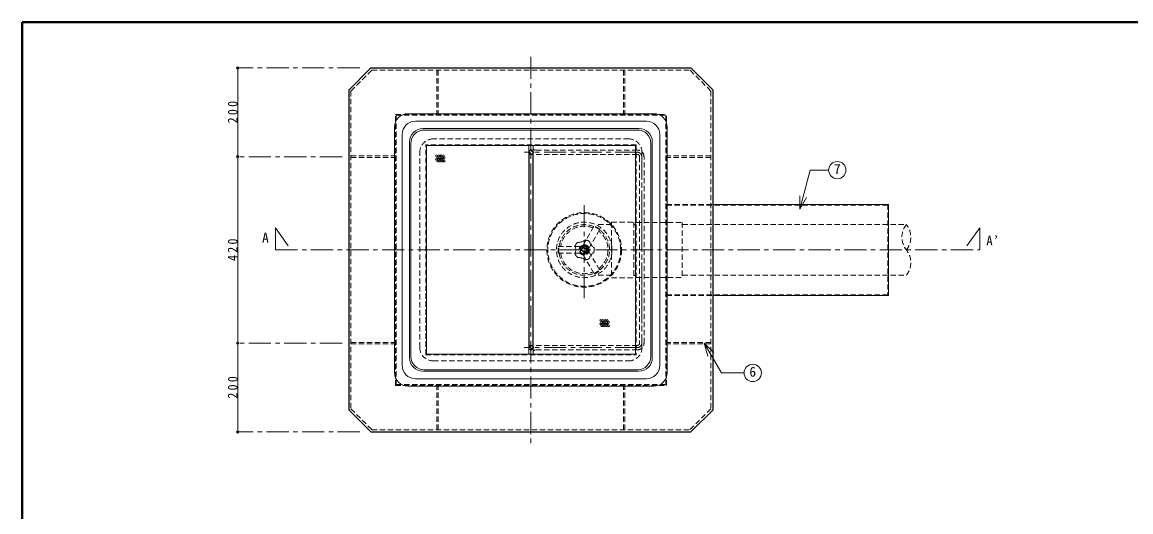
# Model space of a CAD drawing. Units: millimetres at full size, sheet at 1:10. Extents: x -2058 to 1992, y -1332 to 1478.
# Drawn here: x -2058 to 437, y 375 to 1478 of the extents above; entities that cross this region are included whole.
import ezdxf
from ezdxf.enums import TextEntityAlignment as Align

# ---------------------------------------------------------------- set-up
doc = ezdxf.new("R2010")
doc.units = ezdxf.units.MM
doc.header["$LTSCALE"] = 10
doc.header["$PDMODE"] = 32
doc.header["$PDSIZE"] = 5
doc.linetypes.add('CHAIN1', pattern=[8, 5, -1, 1, -1])
doc.linetypes.add('DASHED1', pattern=[1.8, 1.2, -0.6])
doc.layers.add('0-0____1', color=4, linetype='Continuous', lineweight=9)
doc.styles.add('ＭＳ ゴシック', font='')
doc.styles.get('ＭＳ ゴシック').set_extended_font_data('MS Gothic')

msp = doc.modelspace()

# ---------------------------------------------------------------- linework, layer by layer
at = {"layer": '0-0____1', "color": 1, "lineweight": 40}
for p in [(-2057.75, -1332.46), (1992.25, 1477.54)]:
    msp.add_line(p, (-2057.75, 1477.54), dxfattribs=at)
at = {"layer": '0-0____1', "linetype": 'CHAIN1'}
for p, q in [((-912.75, 1399.54), (-912.75, 529.54)), ((-1297.75, 1374.54), (-1572.75, 1374.54)), ((-1337.75, 1174.54), (-1572.75, 1174.54)), ((-673.24, 1184.54), (-927.75, 1184.54)), ((-663.24, 1174.54), (-663.24, 754.54)), ((-792.75, 855.54), (-792.75, 1073.54)), ((-1487.75, 1014.54), (-1452.75, 964.54)), ((-1487.75, 964.54), (-1487.75, 1014.54)), ((97.25, 1014.54), (62.25, 964.54)), ((97.25, 1014.54), (97.25, 964.54)), ((-1487.75, 964.54), (97.25, 964.54)), ((-1337.75, 754.54), (-1572.75, 754.54)), ((-673.24, 744.54), (-927.75, 744.54)), ((-1297.75, 554.54), (-1572.75, 554.54))]:
    msp.add_line(p, q, dxfattribs=at)
at = {"layer": '0-0____1'}
for p, q in [((-1572.75, 1374.54), (-1572.75, 1174.54)), ((-1189.53, 1271.33), (-635.96, 1271.33)), ((-1219.53, 687.76), (-1219.53, 1241.33)), ((-1155.96, 1237.76), (-669.53, 1237.76)), ((-605.96, 1241.33), (-605.96, 687.76)), ((-1185.96, 721.33), (-1185.96, 1207.76)), ((-639.53, 1207.76), (-639.53, 721.33)), ((-1572.75, 1174.54), (-1572.75, 754.54)), ((-1572.75, 754.54), (-1572.75, 554.54)), ((-1155.96, 691.33), (-669.53, 691.33)), ((-1189.53, 657.76), (-635.96, 657.76))]:
    msp.add_line(p, q, dxfattribs=at)
at = {"layer": '0-0____1', "color": 5, "lineweight": 25}
for p, q in [((-1322.75, 1324.54), (-1272.75, 1374.54)), ((-1272.75, 1374.54), (-552.75, 1374.54)), ((-552.75, 1374.54), (-502.75, 1324.54)), ((-1322.75, 1324.54), (-1322.75, 604.54)), ((-502.75, 604.54), (-502.75, 1324.54)), ((-917.75, 1184.54), (-917.75, 744.54)), ((-907.75, 744.54), (-907.75, 1184.54)), ((-1272.75, 554.54), (-1322.75, 604.54)), ((-502.75, 604.54), (-552.75, 554.54)), ((-1272.75, 554.54), (-552.75, 554.54))]:
    msp.add_line(p, q, dxfattribs=at)
at = {"layer": '0-0____1', "linetype": 'DASHED1'}
for p, q in [((-1317.75, 1322.47), (-1270.67, 1369.54)), ((-1270.67, 1369.54), (-554.82, 1369.54)), ((-1124.35, 1369.54), (-1124.35, 1269.54)), ((-1121.15, 1369.54), (-1121.15, 1269.54)), ((-704.35, 1369.54), (-704.35, 1269.54)), ((-701.15, 1369.54), (-701.15, 1269.54)), ((-507.75, 1322.47), (-554.82, 1369.54)), ((-1317.75, 1322.47), (-1317.75, 606.62)), ((-507.75, 1322.47), (-507.75, 606.62)), ((-1217.75, 1269.54), (-607.75, 1269.54)), ((-1217.75, 659.54), (-1217.75, 1269.54)), ((-1216.15, 1267.94), (-609.35, 1267.94)), ((-1216.15, 661.14), (-1216.15, 1267.94)), ((-609.35, 661.14), (-609.35, 1267.94)), ((-607.75, 659.54), (-607.75, 1269.54)), ((-676.25, 1201.04), (-1149.25, 1201.04)), ((-1149.25, 728.04), (-1149.25, 1201.04)), ((-676.25, 1201.04), (-676.25, 728.04)), ((-1317.75, 1176.14), (-1217.75, 1176.14)), ((-1317.75, 1172.94), (-1217.75, 1172.94)), ((-673.24, 1179.54), (-907.75, 1179.54)), ((-673.24, 1189.54), (-902.75, 1189.54)), ((-668.24, 1174.54), (-668.24, 754.54)), ((-658.24, 754.54), (-658.24, 1174.54)), ((-507.75, 1176.14), (-607.75, 1176.14)), ((-507.75, 1172.94), (-607.75, 1172.94)), ((-607.75, 1067.04), (-502.75, 1067.04)), ((-607.75, 1065.44), (-109.35, 1065.44)), ((-109.35, 1067.04), (-109.35, 862.04)), ((-731.25, 1027.04), (-681.25, 1027.04)), ((-731.25, 1027.04), (-731.25, 902.04)), ((-681.25, 1027.04), (-681.25, 902.04)), ((-676.25, 1026.54), (-572.25, 1026.54)), ((-572.25, 1026.54), (-572.25, 902.54)), ((-795.12, 975.44), (-769.99, 1018.96)), ((-782.12, 967.94), (-757, 1011.46)), ((-757.75, 1010.16), (-770.74, 1017.66)), ((-757, 1011.46), (-769.99, 1018.96)), ((-731.25, 1021.54), (-767.11, 1021.54)), ((-681.25, 1021.82), (-676.25, 1021.82)), ((-571.25, 1021.54), (-67.75, 1021.54)), ((-792.75, 974.07), (-801, 969.31)), ((-782.12, 967.94), (-795.12, 975.44)), ((-851.25, 957.04), (-851.25, 972.04)), ((-851.25, 972.04), (-801, 972.04)), ((-851.25, 957.04), (-801, 957.04)), ((-849.75, 957.04), (-849.75, 972.04)), ((-801, 972.04), (-801, 957.04)), ((-792.75, 955.02), (-801, 959.78)), ((-782.12, 961.15), (-795.12, 953.65)), ((-795.12, 953.65), (-769.99, 910.13)), ((-784.5, 969.31), (-784.5, 959.78)), ((-782.12, 961.15), (-757, 917.63)), ((-770.74, 911.43), (-757.75, 918.93)), ((-769.99, 910.13), (-757, 917.63)), ((-731.25, 907.54), (-767.11, 907.54)), ((-731.25, 902.04), (-681.25, 902.04)), ((-681.25, 907.27), (-676.25, 907.27)), ((-676.25, 902.54), (-572.25, 902.54)), ((-571.25, 907.54), (-67.75, 907.54)), ((-607.75, 863.64), (-109.35, 863.64)), ((-607.75, 862.04), (-502.75, 862.04)), ((-606.15, 832.04), (-606.15, 862.04)), ((-607.75, 832.04), (-606.15, 832.04)), ((-1317.75, 756.14), (-1217.75, 756.14)), ((-1317.75, 752.94), (-1217.75, 752.94)), ((-673.24, 749.54), (-907.75, 749.54)), ((-507.75, 756.14), (-607.75, 756.14)), ((-507.75, 752.94), (-607.75, 752.94)), ((-1149.25, 728.04), (-676.25, 728.04)), ((-673.24, 739.54), (-902.75, 739.54)), ((-1217.75, 659.54), (-607.75, 659.54)), ((-1216.15, 661.14), (-609.35, 661.14)), ((-1124.35, 559.54), (-1124.35, 659.54)), ((-1121.15, 559.54), (-1121.15, 659.54)), ((-704.35, 559.54), (-704.35, 659.54)), ((-701.15, 559.54), (-701.15, 659.54)), ((-1317.75, 606.62), (-1270.67, 559.54)), ((-507.75, 606.62), (-554.82, 559.54)), ((-1270.67, 559.54), (-554.82, 559.54))]:
    msp.add_line(p, q, dxfattribs=at)
at = {"layer": '0-0____1', "color": 3, "lineweight": 18}
for p, q in [((-652.75, 1254.54), (-1172.75, 1254.54)), ((-1202.75, 704.54), (-1202.75, 1224.54)), ((-622.75, 704.54), (-622.75, 1224.54)), ((-1172.75, 674.54), (-652.75, 674.54))]:
    msp.add_line(p, q, dxfattribs=at)
at = {"layer": '0-0____1', "color": 7, "lineweight": 18}
for p, q in [((-672.75, 1234.54), (-1152.75, 1234.54)), ((-1182.75, 724.54), (-1182.75, 1204.54)), ((-677.75, 1199.54), (-1147.75, 1199.54)), ((-1147.75, 729.54), (-1147.75, 1199.54)), ((-917.75, 1199.54), (-917.75, 1184.54)), ((-907.75, 1199.54), (-907.75, 1184.54)), ((-642.75, 724.54), (-642.75, 1204.54)), ((-307.76, 1056.27), (-284.19, 1144.22)), ((-242.65, 1144.22), (-284.19, 1144.22)), ((-307.76, 1056.27), (-307.76, 1086.27)), ((-307.76, 1056.27), (-292.76, 1082.25)), ((-502.75, 1067.04), (-107.75, 1067.04)), ((-107.75, 1067.04), (-107.75, 862.04)), ((-502.75, 862.04), (-107.75, 862.04)), ((-522.63, 754.39), (-501.42, 733.18)), ((-522.63, 754.39), (-514.86, 725.41)), ((-522.63, 754.39), (-484.04, 687.55)), ((-917.75, 729.54), (-917.75, 744.54)), ((-907.75, 729.54), (-907.75, 744.54)), ((-1152.75, 694.54), (-672.75, 694.54)), ((-433.04, 687.55), (-484.04, 687.55))]:
    msp.add_line(p, q, dxfattribs=at)
at = {"layer": '0-0____1', "color": 7, "linetype": 'DASHED1', "lineweight": 18}
for p, q in [((-692.75, 1214.54), (-1132.75, 1214.54)), ((-1162.75, 744.54), (-1162.75, 1184.54)), ((-662.75, 744.54), (-662.75, 1184.54)), ((-1132.75, 714.54), (-692.75, 714.54))]:
    msp.add_line(p, q, dxfattribs=at)
at = {"layer": '0-0____1', "color": 7, "lineweight": 18}
msp.add_lwpolyline([(-1147.75, 729.54), (-677.75, 729.54), (-677.75, 1199.54)], dxfattribs=at)
at = {"layer": '0-0____1', "linetype": 'DASHED1'}
for points in [[(-607.75, 1097.04), (-606.15, 1097.04), (-606.15, 1067.04)], [(-813.37, 973.54), (-813.16, 972.7), (-812.8, 971.24), (-812.48, 969.78), (-812.21, 968.31), (-812, 966.85), (-811.89, 965.39), (-811.87, 964.54), (-811.89, 963.7), (-812, 962.24), (-812.21, 960.78), (-812.48, 959.31), (-812.8, 957.85), (-813.16, 956.39), (-813.37, 955.54)], [(-807.68, 981.38), (-806.81, 981.44), (-805.31, 981.55), (-803.82, 981.7), (-802.34, 981.89), (-800.89, 982.15), (-799.47, 982.49), (-798.65, 982.73), (-797.85, 983.01), (-796.5, 983.57), (-795.17, 984.22), (-793.87, 984.93), (-792.58, 985.69), (-791.3, 986.48), (-790.56, 986.94)], [(-781.35, 983.95), (-781.02, 983.14), (-780.45, 981.75), (-779.85, 980.38), (-779.22, 979.03), (-778.52, 977.73), (-777.76, 976.48), (-777.28, 975.78), (-776.76, 975.11), (-775.81, 974), (-774.79, 972.93), (-773.71, 971.91), (-772.59, 970.92), (-771.44, 969.95), (-770.77, 969.38)], [(-770.77, 959.71), (-771.44, 959.14), (-772.59, 958.17), (-773.71, 957.18), (-774.79, 956.16), (-775.81, 955.09), (-776.76, 953.98), (-777.28, 953.31), (-777.76, 952.61), (-778.52, 951.36), (-779.22, 950.06), (-779.85, 948.71), (-780.45, 947.34), (-781.02, 945.95), (-781.35, 945.14)], [(-790.56, 942.15), (-791.3, 942.61), (-792.58, 943.4), (-793.87, 944.16), (-795.17, 944.87), (-796.5, 945.52), (-797.85, 946.08), (-798.65, 946.36), (-799.47, 946.6), (-800.89, 946.94), (-802.34, 947.2), (-803.82, 947.39), (-805.31, 947.54), (-806.81, 947.65), (-807.68, 947.71)]]:
    msp.add_lwpolyline(points, dxfattribs=at)
at = {"layer": '0-0____1'}
for centre in [(-1125.21, 1176.58), (-1122.71, 1172.58), (-1120.21, 1176.58), (-1117.71, 1172.58), (-1115.21, 1176.58), (-1112.71, 1172.58), (-1110.21, 1176.58), (-1107.71, 1172.58), (-1125.21, 1168.58), (-1122.71, 1164.58), (-1120.21, 1168.58), (-1117.71, 1164.58), (-1115.21, 1168.58), (-1112.71, 1164.58), (-1110.21, 1168.58), (-1107.71, 1164.58), (-755.81, 805.73), (-755.81, 797.73), (-753.31, 801.73), (-750.81, 805.73), (-750.81, 797.73), (-748.31, 801.73), (-745.81, 805.73), (-745.81, 797.73), (-743.31, 801.73), (-740.81, 805.73), (-740.81, 797.73), (-738.31, 801.73), (-753.31, 793.73), (-748.31, 793.73), (-743.31, 793.73), (-738.31, 793.73)]:
    msp.add_circle(centre, 2, dxfattribs=at)
at = {"layer": '0-0____1', "color": 7, "lineweight": 18}
for centre in [(-223.15, 1144.22), (-413.54, 687.55)]:
    msp.add_circle(centre, 19.5, dxfattribs=at)
at = {"layer": '0-0____1', "linetype": 'DASHED1'}
for radius in [84, 82, 62.5, 11.5, 10.5, 6.5, 5, 4]:
    msp.add_circle((-792.75, 964.54), radius, dxfattribs=at)
at = {"layer": '0-0____1'}
for centre, start, end in [((-1189.53, 1241.33), 90, 180), ((-635.96, 1241.33), 0, 90), ((-1155.96, 1207.76), 90, 180), ((-669.53, 1207.76), 0, 90), ((-1155.96, 721.33), 180, 270), ((-669.53, 721.33), 270, 0), ((-1189.53, 687.76), 180, 270), ((-635.96, 687.76), 270, 0)]:
    msp.add_arc(centre, 30, start, end, dxfattribs=at)
at = {"layer": '0-0____1', "color": 3, "lineweight": 18}
for centre, start, end in [((-1172.75, 1224.54), 90, 180), ((-652.75, 1224.54), 0, 90), ((-1172.75, 704.54), 180, 270), ((-652.75, 704.54), 270, 0)]:
    msp.add_arc(centre, 30, start, end, dxfattribs=at)
at = {"layer": '0-0____1', "color": 7, "lineweight": 18}
for centre, start, end in [((-1152.75, 1204.54), 90, 180), ((-672.75, 1204.54), 0, 90), ((-1152.75, 724.54), 180, 270), ((-672.75, 724.54), 270, 0)]:
    msp.add_arc(centre, 30, start, end, dxfattribs=at)
at = {"layer": '0-0____1', "color": 7, "linetype": 'DASHED1', "lineweight": 18}
for centre, radius, start, end in [((-1132.75, 1184.54), 30, 90, 180), ((-692.75, 1184.54), 30, 0, 90), ((-912.75, 1184.54), 5, 180, 0), ((-912.75, 744.54), 5, 0, 180), ((-1132.75, 744.54), 30, 180, 270), ((-692.75, 744.54), 30, 270, 0)]:
    msp.add_arc(centre, radius, start, end, dxfattribs=at)
at = {"layer": '0-0____1', "linetype": 'DASHED1'}
for centre, radius, start, end in [((-907.75, 1189.54), 10, 180, 270), ((-902.75, 1194.54), 5, 180, 270), ((-673.24, 1174.54), 15, 0, 90), ((-673.24, 1174.54), 5, 0, 90), ((-792.75, 964.54), 57, 67.56084, 172.43916), ((-792.75, 964.54), 53.5, 68.05866, 171.94134), ((-792.75, 964.54), 53.5, 308.05866, 51.94134), ((-792.75, 964.54), 57, 307.56084, 52.43916), ((-32.13, 993.04), 45.61, 141.33038, 218.66962), ((-103.36, 993.04), 45.61, 321.33038, 38.66962), ((-792.75, 964.54), 22.5, 131.57818, 156.42182), ((-792.75, 964.54), 22.5, 59.57818, 84.42182), ((-792.75, 964.54), 57, 187.56084, 292.43916), ((-792.75, 964.54), 53.5, 188.05866, 291.94134), ((-792.75, 964.54), 22.5, 203.57818, 228.42182), ((-792.75, 964.54), 22.5, 347.57818, 12.42182), ((-103.36, 936.04), 45.61, 321.33038, 38.66962), ((-792.75, 964.54), 22.5, 275.57818, 300.42182), ((-907.75, 739.54), 10, 90, 180), ((-673.24, 754.54), 15, 270, 0), ((-673.24, 754.54), 5, 270, 0), ((-902.75, 734.54), 5, 90, 180)]:
    msp.add_arc(centre, radius, start, end, dxfattribs=at)
at = {"layer": '0-0____1', "color": 5, "lineweight": 25}
for centre, start, end in [((-912.75, 1184.54), 0, 180), ((-912.75, 744.54), 180, 0)]:
    msp.add_arc(centre, 5, start, end, dxfattribs=at)
at = {"layer": '0-0____1', "linetype": 'CHAIN1'}
for centre, radius, start, end in [((-905.25, 1192.04), 7.5, 180, 270), ((-673.24, 1174.54), 10, 0, 90), ((-673.24, 754.54), 10, 270, 0), ((-905.25, 737.04), 7.5, 90, 180)]:
    msp.add_arc(centre, radius, start, end, dxfattribs=at)
at = {"layer": '0-0____1'}
for p in [(-1572.75, 1374.54), (-1572.75, 1174.54), (-1572.75, 754.54), (-1572.75, 554.54)]:
    msp.add_point(p, dxfattribs=at)

# ---------------------------------------------------------------- texts
at = {"layer": '0-0____1', "color": 7, "style": 'ＭＳ ゴシック'}
for s, p in [('7', (-230.65, 1129.22)), ('A', (-1517.75, 974.54)), ('6', (-421.04, 672.55))]:
    msp.add_text(s, height=21.99, dxfattribs=at).set_placement(p, align=Align.BOTTOM_LEFT)
at = {"layer": '0-0____1', "color": 7, "char_height": 21.99, "attachment_point": 7, "rotation": 90, "style": 'ＭＳ ゴシック'}
for s, insert in [('\\T1.38;\\W0.9;200', (-1572.75, 1249.54)), ('\\T1.38;\\W0.9;420', (-1572.75, 939.54)), ('\\T1.38;\\W0.9;200', (-1572.75, 629.54))]:
    msp.add_mtext(s, dxfattribs=dict(at, insert=insert))
at = {"layer": '0-0____1', "color": 7, "insert": (112.25, 974.54), "char_height": 21.99, "attachment_point": 7, "style": 'ＭＳ ゴシック'}
msp.add_mtext('\\T1.24;\\W0.95;A’', dxfattribs=at)

doc.saveas('drawing.dxf')
